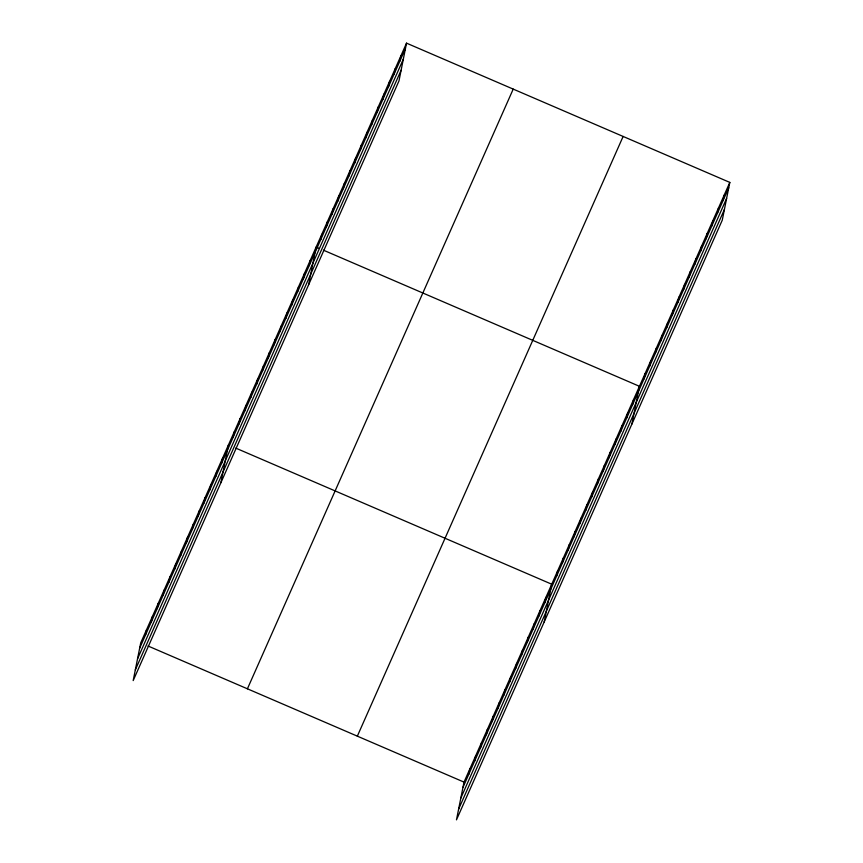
<?xml version="1.0" encoding="UTF-8"?>
<svg xmlns="http://www.w3.org/2000/svg" width="863" height="863" viewBox="0 0 863 863"><rect width="100%" height="100%" fill="white"/><g stroke="black" fill="none" stroke-linecap="round" stroke-linejoin="round"><path stroke-width="1.29" d="M145.502 635.028L146.57 629.666M151.349 621.835L152.417 616.473M157.195 608.642L158.274 603.28M163.042 595.448L164.121 590.087M168.889 582.255L169.968 576.883M174.736 569.062L175.815 563.69M180.583 555.869L181.662 550.497M186.43 542.676L187.508 537.304M192.287 529.483L193.355 524.111M198.134 516.29L199.202 510.918M203.981 503.097L205.049 497.724M209.828 489.904L210.896 484.531M215.674 476.71L216.742 471.338M221.521 463.517L222.589 458.145M220.896 482.697L228.436 444.952M233.215 437.12L234.283 431.759M239.062 423.927L240.13 418.566M244.909 410.734L245.987 405.373M250.755 397.541L251.834 392.18M256.602 384.348L257.681 378.986M262.449 371.155L263.528 365.793M268.296 357.962L269.375 352.6M274.143 344.769L275.221 339.407M280 331.575L281.068 326.214M285.847 318.382L286.915 313.021M291.694 305.189L292.762 299.828M297.541 291.996L298.609 286.635M303.388 278.803L304.456 273.442M309.234 265.61L310.302 260.248M308.609 284.79L316.149 247.055L318.576 248.091M320.734 239.677L321.802 234.305M326.376 226.926L327.455 221.564M332.028 214.186L333.096 208.814M337.67 201.446L338.749 196.074M343.323 188.695L344.391 183.334M348.965 175.955L350.044 170.583M354.617 163.215L355.685 157.843M360.27 150.464L361.338 145.103M365.912 137.724L366.991 132.352M371.565 124.973L372.633 119.612M377.207 112.233L378.285 106.872M382.859 99.493L383.927 94.121M388.512 86.742L389.58 81.381M394.154 74.002L395.232 68.641M399.806 61.262L400.874 55.89M406.527 43.15L398.986 80.895L133.182 680.594L140.723 642.859L406.527 43.15L729.818 182.406L722.277 220.141L456.473 819.85L464.014 782.105L729.818 182.406M468.792 774.284L469.86 768.911M474.639 761.09L475.707 755.718M480.486 747.897L481.565 742.525M486.333 734.704L487.412 729.332M492.18 721.511L493.258 716.139M498.027 708.318L499.105 702.946M503.873 695.125L504.952 689.753M509.72 681.932L510.799 676.56M515.578 668.739L516.646 663.367M521.425 655.535L522.493 650.173M527.271 642.342L528.339 636.98M533.118 629.149L534.186 623.787M538.965 615.955L540.033 610.594M544.812 602.762L545.88 597.401M544.186 621.943L551.727 584.208L235.718 448.091M556.506 576.376L557.574 571.015M562.352 563.183L563.42 557.822M568.199 549.99L569.278 544.629M574.046 536.797L575.125 531.435M579.893 523.604L580.972 518.242M585.74 510.411L586.818 505.049M591.587 497.217L592.665 491.856M597.444 484.024L598.512 478.663M603.291 470.831L604.359 465.47M609.138 457.638L610.206 452.266M614.985 444.445L616.053 439.073M620.831 431.252L621.899 425.88M626.678 418.059L627.746 412.687M632.525 404.866L633.593 399.493M631.899 424.046L639.44 386.3L323.431 250.184M644.025 378.922L645.093 373.56M649.666 366.182L650.745 360.82M655.319 353.442L656.387 348.069M660.961 340.691L662.04 335.329M666.614 327.951L667.682 322.589M672.255 315.211L673.334 309.839M677.908 302.46L678.976 297.099M683.561 289.72L684.629 284.359M689.203 276.98L690.281 271.608M694.855 264.229L695.923 258.868M700.497 251.489L701.576 246.117M706.15 238.749L707.218 233.377M711.802 225.998L712.87 220.637M717.444 213.258L718.523 207.886M723.097 200.518L724.165 195.146M139.655 648.221L405.448 48.511M137.519 658.9L403.312 59.202M135.318 669.915L401.122 70.205M247.411 688.814L513.215 89.105M357.336 736.161L623.129 136.451M462.946 787.477L728.739 187.767M460.81 798.156L726.603 198.458M458.609 809.17L724.413 209.461M148.005 645.988L464.014 782.105"/></g></svg>
